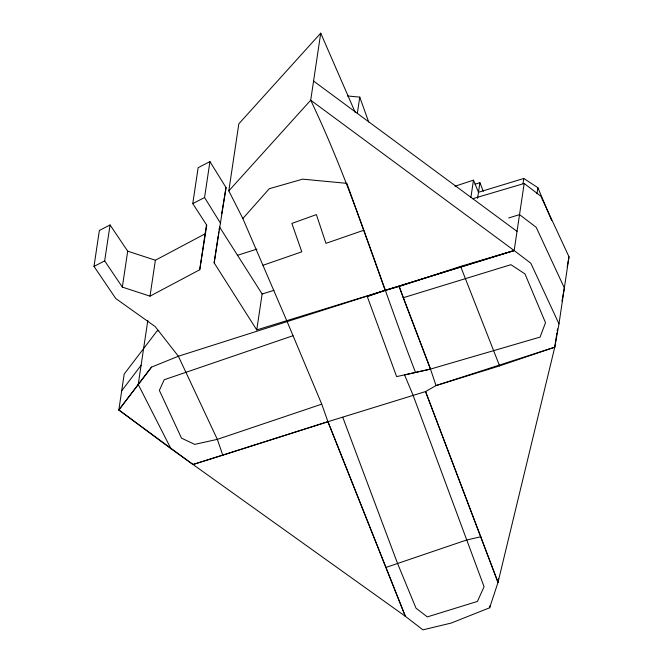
<?xml version="1.0" encoding="UTF-8"?>
<svg xmlns="http://www.w3.org/2000/svg" width="663" height="663" viewBox="0 0 663 663"><rect width="100%" height="100%" fill="white"/><g stroke="black" fill="none" stroke-linecap="round" stroke-linejoin="round"><path stroke-width="0.99" d="M472.603 198.734L524.184 183.485L540.867 196.182L569.003 256.813L558.975 323.875L554.774 347.18L436.03 385.576L425.555 391.56L327.945 421.693L222.793 455.199L217.331 439.362L178.372 356.238L155.167 326.569L115.81 298.557L93.997 266.393L99.367 230.467L110.05 224.972L127.702 251.161L155.382 260.236L205.099 233.824L206.533 224.716M558.975 323.875L530.839 263.252L514.165 250.556L256.755 329.925L214.149 262.863L226.033 187.563L209.931 161.598L198.138 167.681L192.767 203.607L206.765 225.213L199.729 269.75L150.012 296.162L122.332 287.096L104.679 260.899L110.05 224.972M122.332 287.096L127.702 251.161M556.895 332.959L554.774 347.18L498.012 582.396L489.642 607.78L451.213 623.054L422.919 629.85L405.35 616.3L170.955 448.718L118.834 409.966L124.205 374.031L156.882 331.193L158.797 330.414M150.012 296.162L155.382 260.236M147.808 320.461L138.236 384.474L118.834 409.966L192.991 464.498L222.793 455.199M220.663 223.489L204.569 197.524L209.931 161.598M199.729 269.75L205.099 233.824M214.149 262.863L218.177 235.912M218.475 233.923L218.773 231.926M219.072 229.928L219.37 227.931M192.991 464.498L327.945 421.693L405.35 616.3L327.945 421.693L321.746 404.157L287.145 321.621L242.849 218.541L228.81 190.878L238.829 123.807L320.735 33.15L355.252 112.503M256.755 329.925L262.125 293.999L219.519 226.937M320.735 33.15L310.707 100.212C352.658 188.193 380.405 281.758 415.527 372.473L430.486 369.084L540.072 337.094L545.508 322.732L524.997 273.935L510.916 264.686L403.22 297.737L399.176 286.515L385.211 290.377L178.372 356.238L151.512 367.12L138.236 384.474L170.955 448.718M357.332 113.348L359.76 97.121L347.412 95.953M470.904 197.408L473.481 180.162L454.959 186.228M477.575 198.361L479.913 182.698L475.04 184.198M523.041 183.535L523.803 178.463L537.884 187.704L551.691 220.555M524.184 183.485L514.165 250.556L385.211 290.377L367.31 296.651L396.64 376.609L415.527 372.473M536.972 193.795L537.884 187.704M489.642 607.78L489.949 605.75M498.012 582.396L425.555 391.56L498.012 582.396L498.617 578.335M557.185 331.044L557.5 328.889M221.691 213.809L226.033 187.563M567.172 266.94L569.003 256.813M561.967 301.118L564.346 287.949L536.21 227.318L519.535 214.63L508.687 217.97M121.694 390.805L141.103 365.313M118.834 409.966L151.512 367.12M242.849 218.541L269.261 188.731L302.635 179.151L346.873 183.344L385.211 290.377M228.81 190.878L310.707 100.212L514.165 250.556L460.594 266.393L399.176 286.515L430.486 369.084L436.03 385.576L499.604 365.901L554.774 347.18M192.767 203.607L204.569 197.524M93.997 266.393L104.679 260.899M363.714 230.26L325.956 243.354L316.392 214.597L291.861 223.423L301.798 251.816L263.004 265.275M292.938 335.743L164.209 379.742L159.36 390.383L181.513 438.16L194.707 444.367L217.331 439.362L321.746 404.157M385.941 567.437L466.354 540.096L480.924 536.715M237.321 255.354L256.913 249.114M262.125 293.999L273.96 290.344M523.803 178.463L478.487 192.278L473.481 180.162M313.574 81.052L517.032 231.395M460.594 266.393L499.604 365.901M479.913 182.698L483.31 191.309M403.22 297.737L430.486 369.084L404.563 374.902L413.041 395.156L484.081 586.722L477.426 601.424L427.303 616.897L415.999 608.162L397.634 563.658L342.746 417.242M359.76 97.121L368.694 122.017"/></g></svg>
